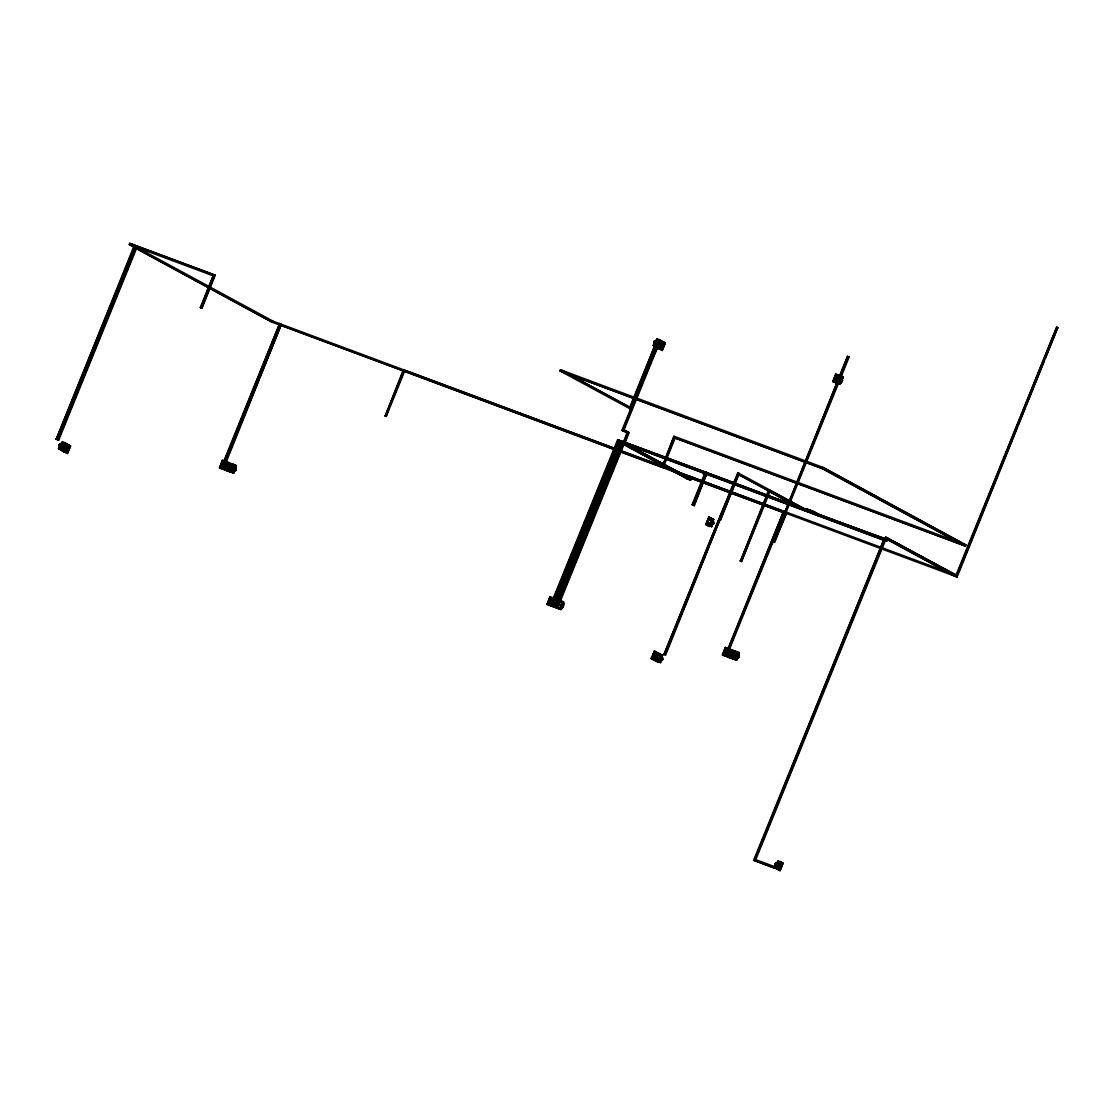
<?xml version="1.0" encoding="UTF-8"?>
<svg xmlns="http://www.w3.org/2000/svg" width="1114" height="1114" viewBox="0 0 1114 1114"><rect width="100%" height="100%" fill="white"/><g stroke="black" fill="none" stroke-linecap="round" stroke-linejoin="round"><path stroke-width="1.5" d="M220.823 466.181L221.616 463.285A3.955 3.509 -61.5 0 1 225 461.558M221.129 464.092L220.851 465.179M222.549 465.109L223.357 464.761M222.34 468.507L221.463 467.657L222.939 469.078M222.633 468.27L223.385 468.284M228.245 465.025L228.983 465.415L226.936 470.456L225.877 469.175M226.212 464.315L226.991 463.87L226.365 464.482M225.863 469.189L229.011 471.194M227.716 463.062L226.532 463.285M228.008 469.857L228.495 465.847A3.955 3.509 -61.5 0 1 231.879 464.12L233.634 464.775A3.955 3.509 -61.5 0 1 234.873 468.214A3.955 3.509 -61.5 0 0 228.426 465.805M228.607 468.381L227.799 470.178L229.707 471.138M229.498 470.581L230.013 471.069M234.901 466.529L235.862 467.977L233.815 473.018L232.199 471.807M233.411 466.418L233.592 467.239L233.244 466.39M550.191 601.936L548.687 600.432M552.015 605.807L549.188 604.86L548.311 603.134L550.762 597.898L553.686 598.817M554.131 599.583L555.078 599.778L618.785 441.604L617.685 441.2L553.226 599.889L550.177 598.552M555.454 603.203L556.721 604.122M556.011 600.543L557.084 601.323L555.092 600.571L555.649 599.388M557.46 606.336L557 607.325L556.527 606.698M556.652 600.627L555.761 600.279M558.755 601.574L560.662 601.671M559.548 608.202L560.161 609.135L562.041 608.425M723.752 653.277L724.058 654.391L724.49 650.339A3.955 3.509 -61.5 0 1 730.868 652.72M730.812 651.091L730.7 649.741L730.269 650.813L731.912 652.512L729.879 657.552L727.01 655.909M729.754 651.746L729.405 650.855M730.631 655.84L730.603 654.795M733.054 658.012L732.734 658.096M732.511 657.956L733.569 658.151M734.725 658.75L735.672 659.418M736.507 652.303L737.106 652.693M837.853 383.007L833.314 381.322L834.748 378.384L835.96 379.206L834.428 378.579L835.932 378.273L834.692 377.632M549.188 604.86L550.26 605.445L549.383 603.718L551.374 604.47L550.873 605.682L551.374 604.47M555.148 606.559L557.139 608.007L555.19 605.696L558.253 607.019L557.752 608.244M556.22 607.13L558.184 601.727L557.042 601.114L555.218 605.905L553.226 605.153L552.739 606.364M557.014 601.282L556.137 599.555L550.26 597.327L549.146 600.07L550.107 600.46M562.027 603.161L563.962 603.885L561.943 601.532L563.962 603.885L562.097 608.453L560.105 607.701L559.674 608.968M838.661 382.659L837.227 382.116L836.92 383.063L834.052 381.28L836.53 375.181L842.825 377.702L840.986 383.174L839.065 382.464L838.508 383.648M836.029 382.729L835.152 380.988L837.074 376.448L838.884 375.71M841.418 376.671L840.931 377.883L842.852 378.607L840.833 376.254L842.226 376.936L836.029 374.61L834.511 378.259M58.708 448.441L59.599 448.26L58.736 448.496M60.267 449.053L61.131 449.234M60.462 448.747L61.089 449.388L60.267 449.332M62.788 442.718L61.883 442.843L62.788 442.787M62.44 450.585L63.08 449.193M61.827 449.652L62.468 450.251L63.052 448.803M63.707 451.073L64.069 450.683M65.169 445.196L64.918 446.101L65.434 445.53M65.949 445.029L65.239 444.5M66.116 444.667L65.266 444.416L67.703 444.918L66.965 446.756L67.759 447.187L68.177 445.182L69.277 445.586L68.567 449.123M68.4 449.638L67.898 451.309M67.954 444.987L69.096 445.405A3.955 1.81 -69.6 0 1 69.179 448.622L68.636 449.819L65.378 448.761M654.322 345.382L653.445 345.215M655.812 345.994L655.311 346.022M656.285 340.828L656.424 340.55M657.413 339.617L656.787 339.408M657.761 347.721L656.55 346.635L658.332 347.484M657.928 347.053L653.194 345.535L655.241 340.494L656.564 341.037M658.458 347.902L662.217 349.921M658.875 347.791L658.959 347.902M659.78 343.001L660.087 342.193L659.599 342.736M659.948 341.706L659.46 341.274M660.713 341.956L659.948 341.566M661.507 347.902L661.939 349.392L663.429 346.148M653.25 655.394C653.932 652.748 650.938 662.579 653.11 656.452M653.751 655.881L653.932 654.893L653.946 655.812M654.141 656.661L654.043 656.508M655.686 655.965L655.227 656.675M655.547 655.909L655.213 656.619M656.494 656.745L655.798 656.466L656.842 656.592M655.965 656.842L656.578 656.522M656.717 656.745L658.653 653.514L655.366 651.885L656.508 652.498L655.812 654.197L654.879 653.723L655.714 652.052L656.508 652.498M657.288 657.622L657.288 657.399M658.151 653.793L659.042 653.737L658.346 655.575L658.639 653.445M658.277 653.848L657.497 653.319L656.87 654.851M658.68 658.471L658.527 657.65L658.889 658.249M658.959 654.043C658.151 653.166 661.117 656.661 658.221 655.519M659.112 661.396L658.29 661.131M656.578 655.742A3.955 1.81 -69.6 0 1 659.223 653.862A3.955 1.81 -69.6 0 1 659.669 657.413L657.566 660.95M660.393 662.078L660.546 662.092M657.706 661.619L658.444 659.377L657.692 661.438L660.602 662.663L662.635 657.622C660.616 658.304 662.398 655.004 661.298 657.009M661.368 656.828L661.813 656.23L661.34 656.773M662.12 656.021L661.674 655.798M660.337 655.881L661.786 656.55L661.66 655.171M662.05 655.979L661.953 655.213M662.301 655.854L661.674 655.7M710.022 517.885A3.955 1.81 -69.6 0 0 707.836 519.862L706.694 523.719M706.819 523.622L707.293 520.837M708.003 521.38L708.393 520.906M708.114 521.032L708.17 521.714M709.381 524.137L708.824 524.875L710.927 521.533A3.955 1.81 -69.6 0 0 710.843 518.33L710.272 520.085L709.34 519.597L710.175 517.94L710.969 518.372M711.052 526.198L711.776 526.295M711.317 525.711L711.526 526.421L711.178 525.571M712.556 520.851L711.136 519.778L712.821 520.711M712.96 519.416L713.489 519.765M775.135 867.346L774.731 867.124M775.052 867.667L774.731 866.929L775.414 867.402M776.82 868.544L776.221 867.792L780.106 870.187L780.663 868.628L779.814 869.129M776.806 868.182L776.528 868.126M777.447 862.765L777.656 863.266M777.349 862.96C778.853 862.292 776.249 863.141 778.714 863.823L776.681 868.864M781.109 863.141L780.232 864.394L777.92 863.392C777.642 859.159 778.728 863.67 777.864 861.122L777.126 862.96L778.352 863.42L778.63 861.331L781.75 862.793L781.638 864.032L779.285 869.839L776.235 868.739M778.101 862.139L778.185 861.512M59.515 446.895L59.404 447.758L59.78 447.02M62.732 449.569L62.774 448.663L62.133 449.513M654.183 344.212L653.862 344.602M657.831 345.827L657.511 346.022M657.455 346.551L657.566 345.688L657.19 346.412M774.94 866.622L775.316 865.898L774.258 867.945L753.621 860.259L883.722 539.844L754.15 860.551L774.787 868.224L775.581 866.038M775.33 866.455L775.205 866.776M659.321 658.694L662.83 659.14L660.769 657.859M710.551 522.215L710.788 521.491A3.955 1.81 -69.6 0 0 710.342 517.94A3.955 1.81 -69.6 0 0 707.696 519.806M61.966 443.386L61.911 444.124M652.414 656.842L653.236 653.932A3.955 1.81 -69.6 0 1 655.881 652.052A3.955 1.81 -69.6 0 1 656.327 655.603L655.422 659.989L657.831 661.256L657.093 661.117M658.485 653.626L658.277 654.767M709.66 525.404L710.314 525.223M713.141 519.876L712.473 518.971M226.351 469.802L227.047 470.066M227.743 466.557L227.994 465.652A3.955 3.509 -61.5 0 0 227.813 463.703M229.345 467.379L230.222 467.128M559.479 608.244L556.067 607.422M725.437 651.801L726.091 652.804M724.838 653.862L725.339 655.645M726.105 653.458L724.657 652.915L723.849 654.712L725.353 655.255M736.897 653.653L736.034 653.695L736.744 654.224M736.034 653.834L736.27 653.876M736.73 654.071L736.089 653.584M65.378 445.781L65.197 445.322M657.316 347.29L657.204 346.76M658.931 348.64L660.964 343.613L659.948 342.277M662.189 348.974L663.902 345.605A3.955 1.81 -69.6 0 0 664.069 342.973M663.721 346.635L664.041 345.66A3.955 1.81 -69.6 0 0 664.209 343.028L664.223 343.001M652.609 655.868L653.389 654.851M656.299 656.606L655.575 659.641M780.371 868.516L781.652 865.815A3.955 1.81 -69.6 0 0 780.357 862.375L780.371 862.347M781.791 865.87L780.733 868.655M133.527 246.848L129.252 244.523L129.753 243.298L215.294 275.214L201.913 308.174L200.283 307.478L213.164 275.743L200.812 307.77M134.07 245.888L272.777 320.971L272.276 322.197L135.212 247.809L57.329 439.598L56.229 439.195L134.07 245.888L135.17 246.291M56.229 439.195L134.112 247.392L136.061 248.032L118.39 291.548M57.329 439.598L58.109 436.089M63.985 421.621L70.516 405.524M73.789 397.489L75.084 394.272M78.356 386.224L86.85 365.322M88.145 362.106L89.454 358.889M92.727 350.84L94.036 347.624M95.331 344.407L101.207 329.939M107.097 315.457L108.392 312.24M109.701 309.024L116.232 292.94M119.504 284.892L120.813 281.675M124.072 273.64L130.603 257.557M64.278 421.677L70.823 405.566M74.095 397.503L75.404 394.286M78.676 386.224L87.184 365.267M88.493 362.05L89.802 358.819M93.075 350.771L94.384 347.54M95.693 344.323L101.583 329.814M102.892 326.597L104.201 323.366M107.473 315.304L108.782 312.087M110.091 308.857L116.636 292.745M121.872 279.851L123.181 276.634M124.49 273.403L131.034 257.292M57.608 439.696L135.978 246.681L137.078 247.099L58.708 440.114L57.079 439.403L58.708 440.114M58.179 439.821L61.451 431.759M62.76 428.542L80.431 385.026M81.74 381.796L102.683 330.217M103.992 327.001L117.081 294.764M65.517 449.039L58.972 445.516L59.474 444.305L66.005 447.828L65.517 449.039L59.042 445.363M59.112 445.572L59.613 444.347M60.56 449.583L58.471 448.552L60.518 443.511L61.674 443.873M60.24 444.946L59.474 444.486M59.334 449.026L61.131 444.597L61.799 444.959L60.003 449.388M63.289 442.578L62.064 442.119L61.312 443.943L60.518 443.511M61.618 444.124L61.743 444.18M61.688 444.806L59.891 449.221L67.508 453.495L70.614 445.865L63.944 442.244M60.866 449.847L62.857 442.55M60.866 448.357L61.117 447.744M62.314 447.327L62.676 446.018M62.454 447.382L62.941 446.157M61.799 450.362L63.846 445.322L65.308 445.739M62.983 447.466L63.568 446.575M62.119 444.389L64.431 445.377L64.765 443.233L65.754 443.595M62.537 449.471L62.718 449.012M63.359 447.382L63.637 446.603L62.273 446.032L61.897 446.951L62.899 447.132M67.536 444.639L65.392 443.929L64.654 445.753L63.846 445.322M63.958 442.815L65.935 443.776L65.225 444.723M63.22 451.031L65.016 446.603M63.331 451.198L65.127 446.77L64.473 446.408L62.676 450.836L63.888 451.393L65.336 447.689L68.372 448.817M67.759 447.187L65.448 446.199L66.227 444.054L67.021 444.458M64.445 449.555L64.194 450.167M64.208 451.657L66.255 446.63M65.322 449.861L64.696 451.393L60.434 449.722L67.508 453.495M66.06 449.067L66.631 448.232L65.601 447.842L65.434 448.845M66.269 449.151L66.575 448.19M67.717 446.589L68.233 445.725M66.548 451.88L67.313 451.184M66.659 451.003L66.144 451.88L67.174 451.128M70.098 446.338C68.692 445.475 71.505 446.254 69.597 447.744M64.974 448.608L68.26 449.875L68.636 448.97L59.404 444.458M67.105 453.342L70.614 445.865M201.913 308.174L214.765 274.921M222.271 464.106L221.352 464.817L223.357 465.819L223.733 464.914L222.271 464.106L223.078 462.129L224.429 462.742L280.38 325.302L271.705 322.071L272.206 320.86L786.818 512.524L774.676 542.434L773.046 541.738L784.688 513.053M219.374 467.922L222.466 460.291L236.419 465.513L233.327 473.144L219.569 468.019L222.466 460.291M219.973 467.615L220.516 466.056L220.976 467.1M222.076 462.421L222.689 460.904L224.067 461.405M224.193 461.321L221.992 468.618L220.725 467.922L221.477 464.691M221.797 465.861L220.92 467.615L222.424 468.2M223.162 465.722L222.215 465.318L222.577 464.399L223.538 464.803M220.168 467.518L221.407 467.977L221.895 466.766M222.41 465.401L222.981 464.371L229.373 466.822M229.219 467.922L222.605 465.527L222.981 464.427M222.772 461.099L226.086 462.714L224.137 461.795L279.67 323.422L223.608 461.516L224.805 462.157M222.814 465.624L223.12 464.663L221.714 463.911M224.276 461.878L280.38 325.302M223.608 467.643L223.58 467.629M225.891 460.597L227.2 457.381M228.509 454.164L231.768 446.115M233.077 442.885L246.152 410.69M248.116 405.858L258.587 380.097M259.882 376.866L272.972 344.672M274.267 341.455L277.539 333.392M278.848 330.176L280.812 325.344L687.575 476.903L686.837 478.728L687.937 479.145L689.176 476.096L403.338 369.667L385.152 416.037L403.867 369.959M225.376 462.282L227.326 457.464M228.635 454.247L231.893 446.227M233.188 443.01L258.615 380.389M259.924 377.186L280.784 325.803M226.95 465.36L225.153 469.788L226.95 465.36L225.307 464.705C220.307 469.189 226.88 470.484 224.36 468.298M225.863 463.048L281.438 324.202M225.682 464.19L225.822 462.032L225.682 464.19L223.427 463.257M227.089 463.995L226.434 464.468L228.983 465.415M226.504 464.594L227.34 462.575L228.3 462.937L227.326 464.803L226.588 464.092M224.861 461.683C229.456 459.831 228.022 466.808 228.551 463.257L226.421 462.366M226.824 470.066L227.465 468.646L227.91 469.704M229.512 463.424L229.094 465.039L229.512 463.424L235.625 465.708L234.803 467.142M228.314 467.671L228.774 466.696M230.723 471.835L227.604 470.484L229.108 466.877M229.15 466.669L229.957 464.691L231.308 465.304L231.74 464.232M229.303 466.78L228.871 468.033L222.549 465.68M228.342 470.205L228.704 469.3L229.233 470.554M229.428 468.242L229.916 467.017L236.252 469.37L235.75 470.595L229.359 468.2L230.138 467.044M228.857 471.166L231.071 463.87L231.977 464.162M231.921 464.134L231.225 465.833M230.278 469.941L230.501 471.111M232.896 465.234L232.074 464.928L232.589 466.181M232.185 467.267C229.066 479.326 230.779 464.329 233.829 467.922L232.032 472.35L233.829 467.922M232.561 466.752L232.701 464.594L232.561 466.752L230.306 465.805M233.355 467.226L234.219 465.137M234.748 466.557L234.65 465.206L234.219 466.279L235.444 466.822M233.077 471.514L233.397 470.749L233.662 471.737M235.193 470.219L236.252 469.37L230.069 467.267M236.182 469.342L235.681 470.554L229.484 468.089M388.981 408.142L386.252 416.441L404.466 371.589M390.276 404.939L403.282 372.898M655.7 348.055L630.858 409.242L559.938 370.934L560.439 369.709L633.755 397.085M546.946 604.345L560.899 609.567L546.946 604.345L550.038 596.714L554.368 598.357M547.141 604.456L550.038 596.714M653.834 342.555L654.197 341.288L653.834 342.555L660.24 346.036L660.727 344.811L654.197 341.288L654.893 341.733M549.815 603.315C547.42 603.955 551.124 598.928 549.856 601.755L548.659 601.295L547.545 604.039L553.588 606.294M549.425 601.713L550.051 600.181M550.525 599.026L550.776 598.232L551.945 598.678L550.762 597.898M550.302 600L550.595 599.04M653.918 344.644L654.183 344.407M550.413 600.975C551.555 600.975 561.205 604.721 556.527 604.234L557.028 603.37L550.413 600.78C548.172 603.064 556.972 606.211 556.805 603.175M659.126 341.427L659.154 342.36L656.035 340.94L656.773 339.102L660.658 340.759L659.739 342.959M657.079 342.151L655.854 341.58L654.057 346.008L653.194 345.535M550.97 601.156L550.803 602.187L550.024 600.752M626.722 444.556L817.147 515.406L817.648 514.181L625.065 442.537L629.09 432.622L624.049 429.893L657.079 348.571L654.071 347.359L629.716 407.32L560.439 369.709M656.411 341.789L654.614 346.203L655.784 346.454M658.666 339.241L665.337 342.861L662.231 350.478L654.726 346.37L656.522 341.942L655.854 341.58M655.784 345.451L655.7 344.672M618.743 440.1L617.643 439.696L553.157 598.524L560.286 601.268L624.16 443.957M630.816 407.724L635.3 396.681M638.503 388.786L639.784 385.639M642.987 377.743L649.392 361.966M650.673 358.805L651.969 355.658M655.589 346.844L658.012 339.561M553.226 599.889L553.658 598.636M625.065 442.537L628.059 433.555L621.918 430.408L635.453 397.071M643.836 376.435L649.643 362.147M656.898 344.226L657.399 343.001M551.152 605.793L551.527 604.874M657.288 344.296L657.817 343.321M658.346 341.928L659.098 340.104L656.773 339.102M554.897 597.327L556.206 594.124M557.515 590.907L564.018 574.866M567.277 566.845L568.586 563.642M571.844 555.621L578.361 539.566M581.619 531.545L582.914 528.342M586.173 520.322L592.69 504.28M593.999 501.063L595.294 497.861M598.552 489.84L599.861 486.623M601.156 483.42L609.623 462.561M612.881 454.54L614.19 451.337M629.09 432.622L622.949 429.475L655.979 348.153L655.171 347.763M557.78 591.019L564.297 574.977M567.555 566.942L568.864 563.74M572.123 555.719L578.626 539.677M586.451 520.419L592.968 504.377M594.263 501.175L595.572 497.958M598.831 489.937L600.126 486.734M601.435 483.518L609.901 462.658M613.16 454.637L614.468 451.435M659.948 342.82L658.569 342.304L656.522 347.345L659.418 348.376M658.847 341.803L659.544 340.09L660.337 340.522M626.249 422.888L623.018 430.826L621.918 430.408M627.53 419.713L633.977 403.839M635.272 400.664L638.489 392.727M639.784 389.552L643.001 381.615M644.296 378.44L650.743 362.565M652.024 359.39L657.079 348.571M658.29 343.739L656.731 342.875L655.742 346.524M659.112 341.761L659.627 340.898M555.064 599.332L619.064 441.715L662.524 465.067M662.816 342.026L662.482 344.17L661.688 343.739L662.426 341.914L660.115 340.912L659.377 342.75L658.569 342.304M552.53 606.294L552.836 605.348L550.33 604.582M554.006 598.775L553.561 599.652L555.009 600.195L555.315 599.248M556.276 597.842L562.793 581.8M570.619 562.542L579.74 540.081M587.551 520.837L594.068 504.781M601.88 485.537L608.397 469.495M616.864 448.636L619.468 442.216M659.739 343.599L657.942 348.014L658.889 348.417L657.399 347.819L659.196 343.391L660.407 343.961L658.708 348.292M659.808 342.973L660.017 342.29M556.554 597.939L563.071 581.898M566.33 573.877L567.625 570.674M570.883 562.654L580.004 540.193M583.263 532.158L584.572 528.955M587.83 520.934L594.347 504.893M597.591 496.872L598.9 493.655M602.159 485.634L608.676 469.593M617.142 448.733L620.401 440.712L816.019 513.484L815.518 514.71L809.934 511.716M658.054 348.181L660.407 343.961M660.95 341.037L660.17 343.182L662.482 344.17M556.164 599.736L620.164 442.119M659.056 347.415L659.028 346.482L658.792 347.276M556.443 599.833L620.442 442.23M660.602 343.209L661.354 341.371M620.609 442.091L621.111 440.866M556.346 603.106L555.538 603.858M563.517 583.917L557 599.959L559.98 600.989M571.983 563.057L578.5 547.016M581.759 538.995L583.068 535.778M586.326 527.758L592.829 511.716M601.309 490.856L609.776 469.997M613.034 461.976L614.329 458.773M617.588 450.752L620.846 442.731M557.933 598.455L563.809 583.973M572.304 563.071L578.834 546.988M582.093 538.939L583.402 535.723M586.66 527.688L593.191 511.604M596.463 503.556L597.772 500.339M601.031 492.304L609.525 471.389M615.401 456.921L616.71 453.704M618.019 450.488L621.278 442.453M661.827 342.694L662.259 341.636L660.881 341.121A3.955 1.81 -69.6 0 0 659.265 340.355L660.658 340.759M557.543 600.251L621.542 442.634L645.591 455.682M660.783 346.05L661.159 345.131M556.164 604.15L556.54 603.245M659.961 345.744L660.992 346.134L661.298 345.187M557.808 600.349L621.654 443.121M622.253 442.787L623.408 441.924L622.308 441.52M660.463 348.543L660.741 347.763M562.946 589.209L558.379 600.474L559.186 600.864L623.06 443.553M566.218 581.174L567.527 577.957M570.786 569.908L579.28 549.007M585.156 534.525L586.465 531.308M589.724 523.274L593.651 513.624M602.131 492.708L608.662 476.625M616.502 457.325L618.465 452.507M619.774 449.29L621.723 444.458M558.657 600.571L563.224 589.306M566.497 581.257L567.806 578.041M571.064 569.992L579.558 549.077M580.867 545.86L582.176 542.643M585.449 534.595L586.758 531.378M588.053 528.161L593.943 513.679M595.252 510.463L596.547 507.246M599.819 499.197L601.128 495.981M602.437 492.764L608.968 476.667M616.808 457.353L618.771 452.535M620.08 449.318L622.03 444.486L620.707 443.762M661.632 347.944L661.145 348.988M557.125 604.54L557.501 603.621M661.006 348.933L661.883 347.15M557.473 604.624L557.849 603.718M558.908 600.752L626.959 433.137L628.059 433.555M660.323 344.825L663.011 346.691L659.697 345.591L660.059 344.686L663.29 346.106L664 342.569L662.259 341.636M623.464 443.344L627.99 432.218M658.485 348.515L661.535 349.615L663.039 346.719M559.757 600.975L572.819 568.794M574.128 565.578L595.043 514.083M596.352 510.866L613.995 467.42M615.29 464.204L623.13 444.89M661.953 348.988L662.552 347.512L661.744 347.095M558.699 601.031L558.114 601.699L560.105 602.451L560.607 601.226M558.03 608.341L558.337 607.395L560.022 607.938M560.286 602.479L560.885 601.323M562.25 601.839L561.888 602.758L562.194 601.811M562.459 601.908L562.013 603.287L562.389 602.563M563.419 605.793L562.431 606.476L563.224 605.668M562.626 606.587L563.002 605.668M563.197 606.949L563.614 605.696L557.292 603.342L556.791 604.568L563.127 606.921M673.984 436.215L662.565 465.958L673.984 436.215L965.949 544.927L965.462 546.139L674.597 437.844L963.819 545.442L964.32 544.217L822.759 467.393L822.257 468.604L963.819 545.442M663.262 465.749L670.823 447.146M672.076 444.054L673.97 439.403M675.126 438.136L663.164 467.588L405.566 371.658M687.895 477.627L688.647 475.803M688.173 477.739L688.912 475.901L690.819 476.708L689.58 479.758L690.68 480.162L691.432 478.338L785.133 513.094M690.053 477.822L689.315 479.647L688.215 479.243L688.953 477.419L690.193 477.892M785.231 513.345L689.622 477.781L690.123 476.555M703.519 474.564L704.132 473.046L703.519 474.564L705.427 475.372L692.741 504.99M692.086 504.628L693.855 505.394L706.485 474.272L694.384 505.686L692.086 504.628L705.343 471.974L803.403 508.569L802.902 509.78L768.799 491.274L740.42 561.15L768.757 489.756L769.858 490.174M705.733 472.225L705.106 473.756L707.014 474.564M692.616 504.907L705.371 473.478L706.039 473.84M705.649 474.049L706.262 472.517M693.284 505.269L706.443 472.378L622.35 441.297M693.716 505.324L697.545 495.897M698.826 492.75L702.015 484.896M703.282 481.749L706.471 473.896L707.139 474.258M706.61 473.965L707.112 472.74M651.189 658.625L654.698 651.147L651.189 658.625L658.263 662.398L661.368 654.767M709.395 526.476L705.649 524.513L709.158 517.035L706.053 524.666L709.395 526.476L712.487 518.846L708.741 516.882M653.542 653.041L654.155 651.509L654.962 651.927M706.708 522.675C705.19 527.187 708.295 520.405 709.061 518.664M709.423 517.801L708.755 517.439L708.128 518.971M706.554 524.471L707.571 522.341M709.395 518.846L709.827 517.773L710.927 518.177M652.971 656.411L653.779 656.814L653.027 658.666L653.542 657.803L655.129 658.346L656.717 655.784M707.432 522.285L708.239 522.703L707.487 524.555L707.863 523.636L709.576 524.221M654.364 659.182L653.5 658.834L654.071 658.096M656.049 653.027L655.143 653.667L655.909 652.971M708.017 524.847L708.393 523.928M709.34 519.597L709.966 518.637L710.133 519.82M708.964 525.752L708.156 525.335L708.964 525.335C704.396 524.109 709.353 522.8 706.958 524.081M708.156 524.917L709.033 523.134L709.702 523.496L708.964 525.557M709.2 524.151L708.156 525.335M711.024 518.678L711.066 520.558L711.567 518.706L709.827 517.773M654.224 659.349L654.74 658.277M657.232 653.152C656.355 657.051 656.285 651.23 657.093 653.096M708.824 525.697L709.521 524.193M657.622 652.804L654.517 660.435L658.026 652.957M708.977 526.323L712.069 518.692M654.907 660.087L655.519 658.555M656.09 657.121L656.466 656.202M710.927 522.09L710.286 522.856L713.308 523.984M656.494 657.344L655.575 660.449M712.5 520.294L712.96 519.277M656.23 660.407L657.107 658.625L656.369 660.477M711.4 518.428L713.712 519.43L711.721 526.727L706.151 524.04M655.422 659.989L658.068 660.073L657.566 661.159M658.611 655.533L659.391 654.837L658.471 655.478M711.595 525.362L712.041 524.652M656.898 660.769L656.731 659.572M712.904 523.831L710.662 521.951L713.684 523.065M657.037 660.839L657.775 659.015L658.583 659.418M712.682 523.803L713.266 522.912M657.664 659.864L657.302 660.783L654.364 659.822L656.049 656.466M659.697 654.698L660.56 654.962L659.808 656.438M659.739 656.397L660.435 654.642L658.374 653.528L659.808 654.113M713.935 523.051C712.528 526.128 715.272 521.199 711.902 521.937M660.95 654.614L658.263 662.398M661.048 656.759L661.786 654.921L660.268 654.364M661.73 656.369L661.758 656.884M660.867 657.399L661.521 657.761L659.725 662.189L660.602 662.663M662.635 657.622L661.841 657.19L662.579 655.352L654.28 650.994M663.916 654.572L718.614 519.848L719.714 520.266L665.545 655.269L663.916 654.572L718.614 519.848M718.739 519.542L737.76 472.698L738.861 473.116L720.382 520.238L738.902 474.62L737.802 474.216L718.739 519.542L720.382 520.238M662.677 658.917L662.189 660.142L662.816 658.973C657.775 656.104 659.418 660.268 662.189 659.906M665.657 653.389L677.382 624.508M678.691 621.306L681.949 613.285M683.244 610.082L708.643 547.531M709.952 544.314L719.714 520.266M763.438 505.979L741.52 561.567L769.899 491.678L768.799 491.274M764.733 502.818L766.655 498.069M832.715 381.629L835.806 373.998L842.88 376.671L839.789 384.288L832.91 381.74L835.806 373.998M722.304 655.004L725.395 647.387L739.362 652.609L736.257 660.24L722.499 655.116L725.395 647.387M723.654 653.236L722.902 654.712L725.061 655.728M725.005 649.518L725.562 647.958L731.675 650.242L730.854 651.69A3.955 3.509 -61.5 0 0 729.656 649.295L727.943 648.654A3.955 3.509 -61.5 0 0 724.56 650.381L724.573 651.662M724.657 651.008L726.049 651.76L725.743 652.707L724.281 651.913L724.657 651.008L726.662 651.996M834.623 380.236L835.472 381.448M836.294 376.309L836.544 375.515L837.644 375.919M836.322 378.3L834.915 377.354L835.862 377.173M727.721 656.299L723.654 655.018L724.281 651.913M725.2 651.203L726.008 649.225L727.358 649.838L726.008 649.225M835.625 379.038L835.932 378.092C837.686 378.106 836.572 380.347 835.416 378.955M725.353 652.498L725.799 651.481L732.302 653.904L731.814 655.129L725.409 652.748L725.91 651.523M725.701 648.195L727.79 648.766M836.363 379.359L836.739 378.44M724.922 655.714L727.122 648.404M727.275 650.367L783.685 511.02L728.417 648.752L729.517 649.156L784.827 512.941M727.345 650.409L727.971 648.668M725.966 654.865L726.453 654.183L725.882 655.366M834.08 380.417L837.074 381.712L836.572 382.938M839.496 375.947L838.995 377.173L835.946 375.836M726.509 654.712L726.328 654.475M847.531 356.299L785.05 511.758L847.531 356.299L849.16 356.995L785.662 513.387M746.547 605.598L728.988 648.863L729.684 649.309M747.856 602.396L754.359 586.368M755.668 583.165L771.932 543.089M727.038 654.754L728.236 651.801L729.879 652.456L728.083 656.884L729.879 652.456M728.612 651.286L728.765 649.128L728.612 651.286L726.37 650.353M785.788 511.479L795.605 487.305M796.914 484.075L810.003 451.824M811.312 448.608L828.997 405.078M830.306 401.848L848.631 356.703M730.241 649.699L731.007 650.075L730.269 651.899L731.912 652.512M774.787 540.568L786.818 512.524M729.447 655.283L728.96 656.954L729.614 655.352M842.087 381.67L841.697 380.278L842.574 380.459L836.182 378.064L835.751 379.317L842.087 381.67L842.504 380.417M731.035 652.999L732.274 649.935L729.183 657.566M841.53 381.308L841.697 380.278M732.023 652.136L732.511 650.715L733.75 651.175M842.003 381.475L842.309 380.515M731.244 654.754L731.369 653.653L732.539 654.28L725.91 651.704M732.079 653.765L732.887 651.787L734.237 652.4L734.669 651.328L734.001 650.966L731.801 658.263L730.533 657.58L732.037 653.974M731.536 655.478L730.784 656.759M725.548 652.623L732.163 655.018L733.346 654.447M732.358 655.338L732.789 654.085L739.181 656.466L738.693 657.692L732.288 655.297L732.859 654.113M732.622 655.269C731.814 651.593 742.69 659.042 737.579 655.812M733.207 657.037L733.388 657.274M734.85 652.4L735.894 652.358M733.416 657.302L733.165 656.661M735.115 654.364C732.009 666.423 733.722 651.425 736.758 655.018L734.962 659.446L736.758 655.018M735.491 653.848L735.63 651.69L735.491 653.848L733.249 652.901M734.46 657.455L734.92 658.666M736.605 654.224L736.925 653.765M737.189 652.289L738.122 652.595L737.677 653.653L737.579 652.303M737.886 652.623L737.148 654.461L738.791 655.074L736.744 660.115L730.533 657.58M736.493 657.914L736.605 658.834M731.369 652.901A3.955 3.509 -61.5 0 1 737.774 654.266L738.554 652.804L732.58 650.757M737.844 653.626L738.791 655.074M804.545 510.491L805.032 509.265L768.757 489.756M956.355 541.195L822.828 468.729L823.316 467.504L636.707 398.088M631.958 446.31L813.471 513.832L813.972 512.607L806.661 508.875L806.16 510.101L813.067 513.651L813.568 512.44M808.639 511.02L809.14 509.794L808.04 509.39M808.917 511.117L809.418 509.906L817.927 514.292L887.44 539.441L886.688 541.279L817.425 515.504L810.017 511.535M811.396 512.036L811.883 510.825L810.783 510.407M811.674 512.148L812.162 510.922L819.904 514.71L885.324 539.037M814.139 513.067L814.64 511.841L813.54 511.437M815.114 514.529L815.601 513.303M817.425 515.504L817.927 514.292M817.996 515.629L818.498 514.403L885.853 539.329L755.752 859.743M819.194 514.557L818.706 515.782L886.688 541.279M819.347 514.584L818.846 515.81L813.039 512.663M819.904 514.71L819.417 515.921L815.462 513.777M957.093 575.52L885.63 537.157L884.892 538.995L886.09 539.636M757.826 853.018L783.323 790.216M784.632 786.999L802.289 743.525M803.598 740.309L816.673 708.1M817.982 704.884L821.255 696.835M822.55 693.604L843.479 642.082M844.788 638.865L857.864 606.67M859.173 603.44L862.431 595.391M863.74 592.175L876.815 559.966M878.124 556.749L881.397 548.701M882.706 545.484L884.669 540.652M885.56 539.357L886.159 537.449L887.538 537.965L887.05 539.176L944.031 570.117M774.787 864.534C775.664 861.47 774.091 867.263 777.99 866.246L778.477 865.021L775.274 863.308M777.809 862.863L776.319 862.528L774.272 867.555L776.361 868.6L778.157 864.172L776.945 863.601L775.149 868.029M777.642 863.113L778.199 862.403M779.744 861.261L783.086 863.072L779.981 870.702L775.804 868.391L777.488 863.81M776.806 867.625L776.778 866.692M779.577 862.918L780.009 861.846M778.533 866.26L778.909 865.341M779.048 865.397L778.742 866.344L777.711 865.954L778.073 865.035L781.039 866.316M780.733 864.269L779.939 863.823L780.622 862.125L781.429 862.556L780.872 864.311M778.213 868.767L778.519 868.001M780.705 862.918L780.733 864.046M778.853 868.182L779.02 869.073M779.633 867.36L778.895 869.199M778.881 869.031L779.382 868.168M779.257 868.112L779.424 869.296M778.7 869.686L779.939 869.185M782.014 864.91L782.696 863.42M955.993 575.116L1056.671 327.168L1057.771 327.586L957.121 577.038L956.021 576.62L1056.671 327.168M887.398 537.937L956.244 575.297L955.756 576.523L785.913 513.248M958.402 572.304L998.269 474.091M999.578 470.874L1017.235 427.4M1018.544 424.183L1025.075 408.086M1026.384 404.855L1044.041 361.396M1045.35 358.165L1057.116 329.187M64.25 451.226L62.231 450.39M68.414 450.516L69.319 448.677A3.955 1.81 -69.6 0 0 68.414 445.015M710.022 523.385L710.509 522.341M658.889 659.307L659.377 658.277M229.373 467.267L227.214 465.958M560.37 608.411L560.105 607.701M729.433 650.868L729.642 651.774M729.405 656.675L732.747 658.736M736.981 657.163L737.496 656.369M557.042 601.114L558.922 600.404L560.286 601.268M555.162 605.863L554.424 606.601L560.607 608.926M226.518 468.186L226.783 469.175L227.228 467.546M228.008 466.655L228.913 466.752L228.119 467.56M654.015 345.688L653.598 345.535M712.695 520.503L713.768 521.7M658.458 660.156L657.706 660.811M731.536 653.556L733.541 654.559L733.179 655.478L731.299 653.974M724.309 651.509L726.3 652.915M67.467 451.978C69.89 451.616 63.595 453.983 61.089 449.527M660.95 349.476L661.744 349.281M653.291 654.712L653.375 653.974A3.955 1.81 -69.6 0 1 655.561 651.996M777.572 862.514L777.447 863.211M779.494 869.505L779.967 869.937M221.575 464.538L222.48 465.234M229.693 467.017L229.08 467.866L230.041 468.27M228.133 466.543L227.646 466.279M658.249 653.946L657.636 653.556M653.375 659.474C655.909 659.85 650.799 657.942 652.553 659.028M552.405 606.016L554.577 606.517L555.928 602.994M733.583 658.889L734.446 658.82M553.115 598.427L551.235 599.137L549.439 603.746L548.311 603.134M842.449 380.598L836.182 378.259M842.073 381.503L835.82 379.164M657.984 344.505L656.355 343.78M234.998 470.122L235.569 469.314M59.933 445.711L58.972 445.516M563.559 605.877L557.292 603.537M563.183 606.782L554.967 603.328M737.928 657.204L738.721 656.411L738.122 657.316L736.66 656.522M662.148 658.847L661.521 659.53M222.87 469.05L223.844 469.273L225.307 464.705M229.749 471.598L232.896 472.42M732.678 658.694L733.653 658.931M661.089 349.531L660.268 349.072M1057.2 327.46L1058.3 327.878M848.06 356.591L849.16 356.995M840.123 376.838L841.279 377.284M839.065 382.464L840.931 383.146L838.299 383.578M835.208 381.03L837.143 381.74M664 342.569L662.008 341.608M665.337 342.861L662.231 350.478M664.821 343.321L664.278 342.847M659.335 341.399L660.351 341.859M656.731 340.842L657.121 340.383M662.454 343.237L663.554 343.641M662.788 343.418L663.888 343.822M657.636 341.803L659.154 342.36M657.26 342.945L656.759 344.17M654.517 342.639L653.695 342.332L660.226 345.841M654.726 346.37L658.207 347.805L655.812 346.51M660.602 348.598L659.418 348.209L660.156 348.585M662.217 349.726L661.619 349.406M559.938 370.934L563.183 372.146M571.301 375.167L632.961 398.102M636.205 399.313L822.828 468.729M822.257 468.604L561.567 371.63L562.069 370.419L629.285 406.902M630.858 409.242L629.758 408.824L654.071 347.359M215.294 275.214L131.382 243.994L130.881 245.219L136.061 248.032M129.252 244.523L213.707 276.035M622.949 429.475L624.049 429.893M620.122 440.615L619.022 440.197L681.754 474.063M690.29 476.416L956.244 575.297M281.898 325.664L402.307 370.447M200.283 307.478L201.383 307.882M719.157 520.141L720.257 520.544M708.755 517.439L709.353 517.954M711.567 518.706L713.712 519.43M712.682 523.622L710.481 522.8M707.139 524.959L706.624 524.318L707.515 525.307M384.622 415.745L386.252 416.441M739.891 560.857L741.52 561.567M229.581 463.619L230.946 463.967M233.299 464.914L235.36 465.777M729.364 649.462L731.48 650.353L731.062 651.774M736.243 652.01L738.359 652.901M231.879 465.471L232.673 465.763M737.148 653.361L738.373 653.918M729.879 651.412L730.269 651.899M233.313 467.031L235.862 467.977M222.981 464.622L229.609 467.184M235.277 469.997L234.274 469.454M732.427 655.185L738.624 657.65L739.181 656.466M730.533 655.784L730.854 656.787M221.714 467.142L222.535 467.448M734.237 657.789L735.059 658.096M222.48 467.602L221.644 467.295M229.317 470.136L228.551 469.676M734.21 657.97L735.031 658.277M728.041 656.118L727.205 655.812M229.581 470.86L230.64 471.055M725.632 655.394L726.732 655.798M733.889 658.471L735.129 658.903M224.582 469.314L225.877 469.621M220.725 467.922L226.936 470.456M227.604 470.484L233.815 473.018M723.654 655.018L729.879 657.552M558.295 599.792L563.795 601.839M560.509 602.242L561.888 602.758M550.093 600.961L549.23 600.488L550.553 601.017M550.051 601.894L556.666 604.275M656.94 652.553L659.251 653.542M654.294 651.746L654.907 652.08M660.435 654.642L662.579 655.352M660.602 656.731L661.841 657.19M659.488 658.778L661.549 659.544M656.452 658.263L657.107 658.625M654.197 657.998L653.5 658.834M656.606 659.307L655.826 660.003L656.633 660.505M654.503 659.683L655.102 657.566C654.197 655.923 653.194 660.894 653.932 658.04L653.403 657.761M55.7 438.902L56.8 439.306M62.83 442.328L64.208 442.843M62.064 442.119L64.375 443.121L63.623 444.946L64.431 445.377M64.96 443.163L65.935 443.776M64.403 444.43L65.629 444.946M67.731 446.241L69.165 446.839M65.448 446.199L66.965 446.756M62.05 447.187L63.122 447.466M67.689 450.474L66.951 452.312M58.471 448.552L61.367 449.583M65.211 451.156L67.494 452.744M63.763 451.532L66.812 452.632L68.26 449.875M777.864 861.122L780.176 862.125L779.438 863.949L780.232 864.394M780.427 862.194L781.75 862.793M783.086 863.072L779.981 870.702M782.098 863.266L782.571 863.531M781.304 863.851L780.204 863.447L781.638 864.032M778.352 864.979L775.149 863.447L775.971 863.754L774.773 864.367L777.976 866.051M777.809 864.896L781.109 866.163M777.447 865.815L780.886 866.901M780.301 867.722L779.494 867.319M755.208 859.451L774.745 866.72M778.352 868.809L777.168 868.419L777.837 868.948M779.299 869.769L777.614 868.502M725.52 651.495L726.467 651.899M732.023 654.962L732.97 655.366M550.595 602.075L549.481 601.602M229.456 466.961L230.417 467.365M842.88 376.671L839.789 384.288M839.705 376.017L839.329 376.936M841.752 377.117L842.825 377.702M836.53 375.181L837.589 375.752M839.859 382.562L840.986 383.174M834.052 381.28L835.11 381.865M658.68 339.798L659.558 340.355M660.881 341.121L661.744 341.441M660.115 340.912L660.908 341.344M655.241 340.494L656.035 340.94M654.057 341.427L660.602 344.922M659.53 348.139L661.939 349.392M823.316 467.504L965.949 544.927M959.391 542.852L965.462 546.139M885.63 537.157L954.614 574.601L954.113 575.827L886.34 539.037M949.685 573.223L957.121 577.038M811.883 510.825L818.637 514.431L818.136 515.657L812.719 512.76M809.14 509.794L816.019 513.484M806.661 508.875L811.925 511.744L805.882 509.488L737.76 472.698M738.902 474.62L788.768 501.69M800.855 508.249L805.38 510.699M737.802 474.216L792.625 503.974M798.515 507.218L804.809 510.588M687.575 476.903L617.643 439.696M620.401 440.712L686.14 476.207M648.599 457.325L662.12 464.663M672.647 470.373L684.678 476.903M687.686 478.533L690.68 480.162M670.043 469.147L689.58 479.758M618.785 441.604L662.649 465.374M667.161 467.824L688.215 479.243M617.685 441.2L686.837 478.728M693.187 505.032L694.384 505.686M709.326 525.432L710.3 526.059M710.857 526.268L711.721 526.727M129.753 243.298L137.078 247.099M134.112 247.392L271.705 322.071M739.362 652.609L736.257 660.24M736.493 651.843L734.92 651.258M730.269 650.813L731.494 651.356M728.236 651.801L726.439 656.23M737.203 656.55L738.61 657.483M731.814 655.129L731.564 653.834M736.744 660.115L735.282 659.265M724.615 654.21L725.367 654.67M563.197 602.145L557.279 599.959M659.753 654.545L660.56 654.962M562.862 602.396L563.921 602.98M554.521 599.04L555.371 599.276M555.635 599.443L557.056 600.418M556.164 602.897L557.432 603.579M560.969 607.84L562.097 608.453M656.828 660.644L657.692 660.992M658.193 661.354L659.182 661.981M554.09 605.278L555.218 605.905M657.984 661.688L651.425 658.221L652.052 656.703L652.219 657.692M548.283 603.997L549.341 604.582M236.419 465.513L233.327 473.144M234.177 465.165L234.957 465.541L234.205 467.365L233.341 466.78M226.685 462.185L225.975 461.795A3.955 3.509 -61.5 0 1 227.367 462.867L227.312 462.797M223.078 462.129L224.429 462.742M228.593 466.46L230.612 467.462L230.236 468.381L227.395 466.891M234.274 469.635L235.75 470.595M227.395 467.072L229.623 468.145M224.722 469.161L224.011 468.771L225.32 469.259M67.286 444.625L69.277 445.586M63.958 443.01L64.696 443.386M65.392 443.929L66.896 444.583M67.3 444.82L68.038 445.196M61.354 449.415L62.941 450.126M779.758 861.832L780.649 862.375M776.319 862.528L777.126 862.96M776.945 863.601L778.157 864.172M777.28 868.349L779.689 869.616M663.679 342.332L663.011 341.956A3.955 1.81 -69.6 0 0 662.468 342.109M65.907 452.437L65.545 452.089M660.129 349.03L659.864 348.292M655.631 660.101L656.021 660.881M656.383 652.456A3.955 1.81 -69.6 0 1 656.466 655.659M662.036 342.555A3.955 1.81 -69.6 0 1 663.972 342.458M63.985 443.762A3.955 1.81 -69.6 0 1 66.241 445.001M67.592 449.207L68.038 448.622L67.592 449.207M662.301 346.189L662.802 345.646L662.301 346.189M62.008 445.879L61.632 446.798L62.732 447.257L63.094 446.338L62.008 445.879M229.345 462.853L226.448 470.581L229.345 462.853M656.995 343.015L656.619 343.934L657.65 344.323L657.956 343.377L656.995 343.015M559.715 607.91L559.409 608.857L559.715 607.91M652.999 657.33L653.305 658.694L652.999 657.33M708.267 523.956L708.42 524.847L708.267 523.956M655.046 658.29L654.364 659.001L654.921 658.249"/></g></svg>
